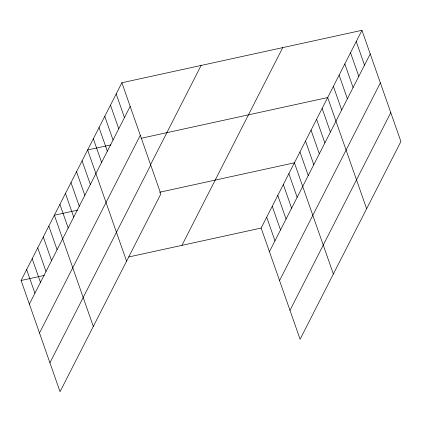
<?xml version="1.0" encoding="UTF-8"?>
<svg xmlns="http://www.w3.org/2000/svg" width="422" height="422" viewBox="0 0 422 422"><rect width="100%" height="100%" fill="white"/><g stroke="black" fill="none" stroke-linecap="round" stroke-linejoin="round"><path stroke-width="0.63" d="M121.9 82.744L160.845 193.946L60.045 391.679L21.1 280.477L121.9 82.744L361.955 30.321L400.9 141.523L300.1 339.256L261.155 228.054L361.955 30.321M29.376 304.104L130.176 106.37M39.494 333.005L140.299 135.267M150.506 164.728L201.12 65.442M49.923 362.778L150.723 165.044M181.935 245.356L282.74 47.617M269.431 251.681L370.231 53.947M279.549 280.583L380.354 82.849M289.977 310.36L390.777 112.621M110.817 144.91L87.628 149.974L126.574 261.176M141.085 138.3L327.683 97.551L366.628 208.753M77.553 210.161L54.364 215.225L93.309 326.428M159.521 192.258L294.419 162.802L333.364 274.005M21.1 280.477L44.284 275.413M128.789 256.961L261.155 228.054M356.247 41.525L364.518 65.152M350.534 52.729L358.805 76.356M344.821 63.938L353.093 87.565M339.109 75.142L347.385 98.769M333.396 86.346L341.672 109.973M322.139 108.428L330.415 132.054M316.595 119.299L324.871 142.931M311.051 130.176L319.327 153.803M305.507 141.053L313.783 164.68M299.963 151.925L308.239 175.557M288.875 173.679L297.151 197.306M283.331 184.556L291.607 208.183M277.787 195.428L286.063 219.055M272.243 206.305L280.519 229.932M266.699 217.182L274.975 240.809M116.192 93.948L124.464 117.574M110.48 105.152L118.751 128.779M104.767 116.356L113.038 139.983M99.054 127.56L107.33 151.187M93.341 138.764L101.618 162.396M82.084 160.845L90.361 184.472M76.54 171.722L84.817 195.349M70.996 182.599L79.273 206.226M65.452 193.471L73.729 217.098M59.908 204.348L68.185 227.975M48.82 226.097L57.097 249.729M43.276 236.974L51.553 260.601M37.732 247.851L46.009 271.478M32.188 258.723L40.465 282.355M26.644 269.6L34.92 293.227"/></g></svg>
